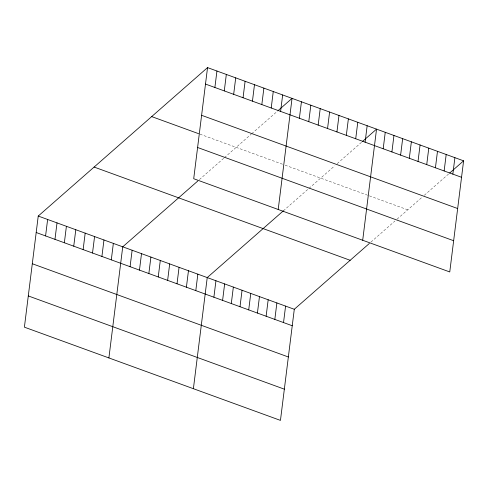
<?xml version="1.0" encoding="UTF-8"?>
<svg xmlns="http://www.w3.org/2000/svg" width="488" height="488" viewBox="0 0 488 488"><rect width="100%" height="100%" fill="white"/><g stroke="black" fill="none" stroke-linecap="round" stroke-linejoin="round"><path stroke-width="0.37" stroke-dasharray="2.44 1.83" d="M199.397 179.602L223.913 158.106M224.45 157.636L251.174 134.2M251.692 133.749L277.562 111.069M283.363 210.834L308.41 188.868M308.947 188.405L334.64 165.877M337.226 163.608L361.541 142.289M370.953 242.066L394.938 221.04M397.067 219.167L421.699 197.573M424.285 195.31L448.6 173.99M199.958 134.169L283.119 164.45M285.126 165.182L407.73 209.822"/><path stroke-width="0.73" d="M207.546 67.606L193.706 178.724L449.759 271.95L463.6 160.833L207.546 67.606L38.241 216.05L24.4 327.167L280.454 420.394L294.294 309.276L369.349 243.469M45.579 235.924L47.629 219.466M54.967 239.346L57.017 222.882M64.355 242.762L66.405 226.304M73.743 246.184L75.793 229.72M83.131 249.6L85.18 233.142M92.519 253.016L94.574 236.558M101.913 256.438L103.962 239.974M111.301 259.854L113.35 243.396M108.897 357.93L122.738 246.812L197.799 181.005M130.076 266.692L132.126 250.234M139.464 270.108L141.514 253.65M148.852 273.53L150.902 257.066M158.24 276.946L160.29 260.488M167.628 280.368L169.678 263.904M177.016 283.784L179.072 267.326M186.404 287.2L188.459 270.742M214.885 87.48L216.94 71.022M195.798 290.622L197.847 274.158M224.279 90.902L226.328 74.438M193.394 388.698L207.235 277.581L283.363 210.834M233.667 94.318L235.716 77.86M213.89 297.21L215.94 280.746M243.054 97.74L245.104 81.276M222.595 300.382L224.645 283.918M252.442 101.156L254.492 84.698M231.3 303.548L233.349 287.09M261.83 104.578L263.88 88.114M240.004 306.72L242.054 290.256M271.218 107.994L273.268 91.531M248.715 309.892L250.765 293.428M280.606 111.41L282.656 94.953M257.42 313.058L259.47 296.6M278.203 209.486L292.044 98.369L278.081 110.617M266.125 316.23L268.174 299.766M299.382 118.248L301.431 101.791M274.829 319.396L276.879 302.938M283.534 322.568L285.584 306.11M308.77 121.671L310.825 105.207M318.164 125.087L320.213 108.629M327.552 128.503L329.601 112.045M336.94 131.925L338.989 115.461M346.327 135.341L348.377 118.883M355.715 138.763L357.765 122.299M365.103 142.179L367.153 125.721M362.7 240.255L376.541 129.137L362.572 141.386M383.196 148.767L385.245 132.309M391.907 151.939L393.956 135.475M400.611 155.105L402.661 138.647M409.316 158.277L411.366 141.819M418.021 161.449L420.07 144.985M426.725 164.615L428.775 148.157M435.43 167.787L437.48 151.323M444.141 170.959L446.191 154.495M452.846 174.124L454.895 157.667M449.631 173.081L463.6 160.833M205.497 84.064L461.55 177.296M201.605 115.302L457.659 208.535M151.677 116.589L198.622 133.681M197.597 147.486L453.651 240.718M94.111 167.061L350.164 260.293M38.241 216.05L294.294 309.276M36.191 232.508L292.239 325.74M32.3 263.746L288.353 356.978M28.292 295.929L284.339 389.162"/></g></svg>
